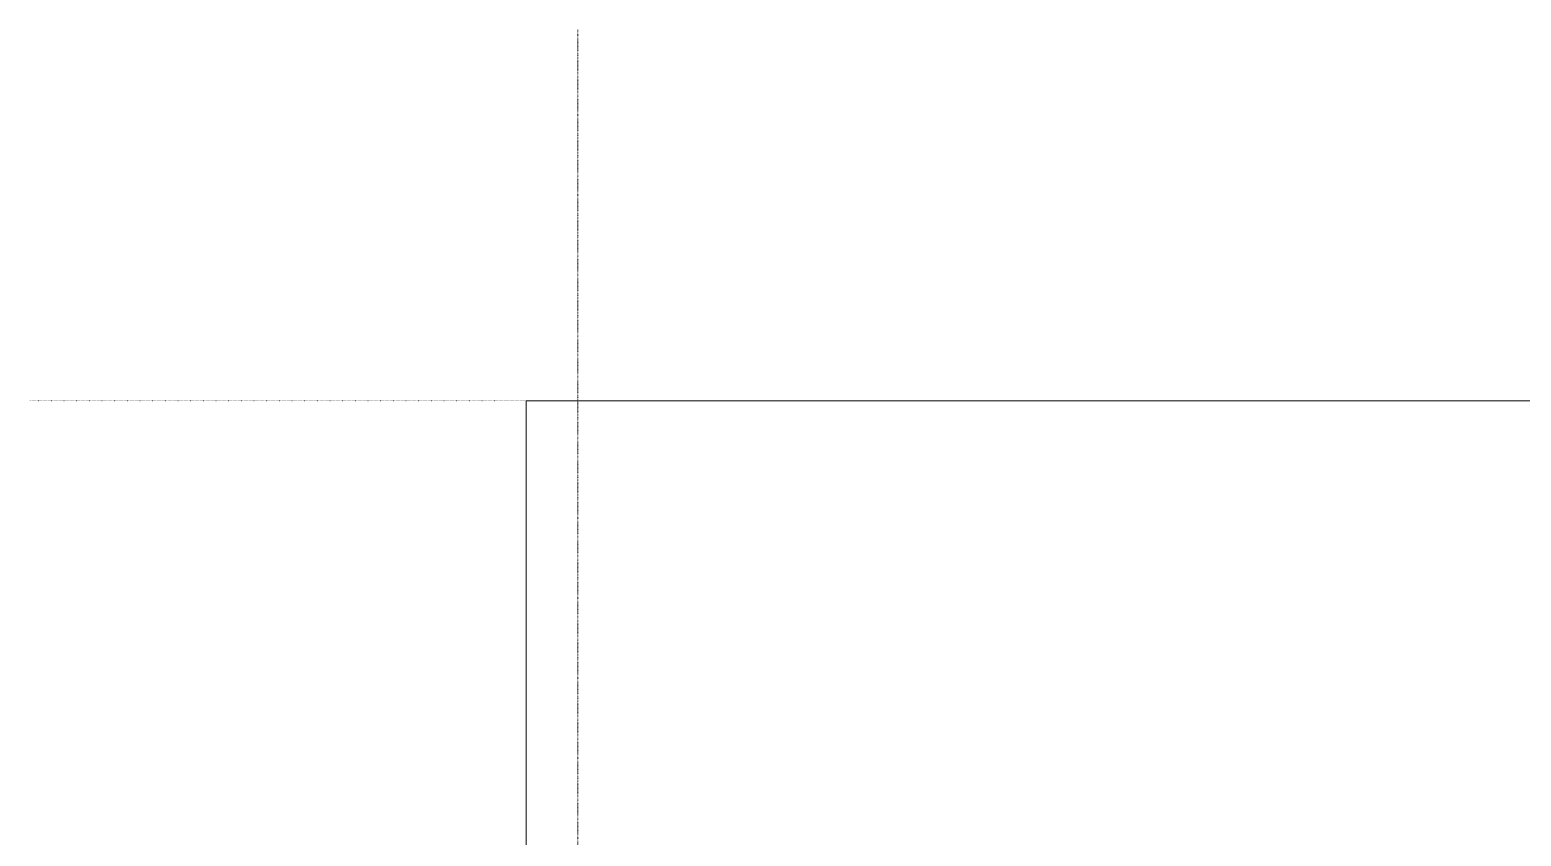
# Model space of a CAD drawing. Header units: millimetres. Extents: x -6736 to 224393, y -6260 to 72638.
# Drawn here: x -4080 to 7022, y 11181 to 17188 of the extents above; entities that cross this region are included whole.
import ezdxf

# ---------------------------------------------------------------- set-up
doc = ezdxf.new("R2010")
doc.units = ezdxf.units.MM
doc.linetypes.add('HA_DashDot_10mm-S3mm', pattern=[10, 4, -3, 0, -3])
doc.linetypes.add('HA_Dot-S4mm', pattern=[4, 0, -4])
for name, color, linetype, lineweight in [('A-FLOR-LEVL-OTLN', 9, 'Continuous', 9), ('A-ROOF-____-OTLN', 9, 'Continuous', 9), ('S-GRID-____-OTLN', 9, 'Continuous', 5)]:
    doc.layers.add(name, color=color, linetype=linetype, lineweight=lineweight)

# ---------------------------------------------------------------- blocks, each defined once
blk = doc.blocks.new('185-01_OBJEKT A_Central_rvt-1-A_pohled jižní_DPS pohled')
at = {"layer": 'A-ROOF-____-OTLN', "color": 7}
for p, q in [((-385, 5515), (-385, 14425)), ((-385, 14425), (22702, 14425))]:
    blk.add_line(p, q, dxfattribs=at)

msp = doc.modelspace()

# ---------------------------------------------------------------- linework, layer by layer
at = {"layer": 'A-FLOR-LEVL-OTLN', "linetype": 'HA_Dot-S4mm', "lineweight": 5}
msp.add_line((-4080, 14425), (29160, 14425), dxfattribs=at)
at = {"layer": 'S-GRID-____-OTLN', "linetype": 'HA_DashDot_10mm-S3mm', "lineweight": 9}
for p, q in [((0, 14688), (0, 17188)), ((0, -3060), (0, 14688))]:
    msp.add_line(p, q, dxfattribs=at)

# ---------------------------------------------------------------- block references
at = {"lineweight": 5}
msp.add_blockref('185-01_OBJEKT A_Central_rvt-1-A_pohled jižní_DPS pohled', (0, 0), dxfattribs=at)

doc.saveas('drawing.dxf')
